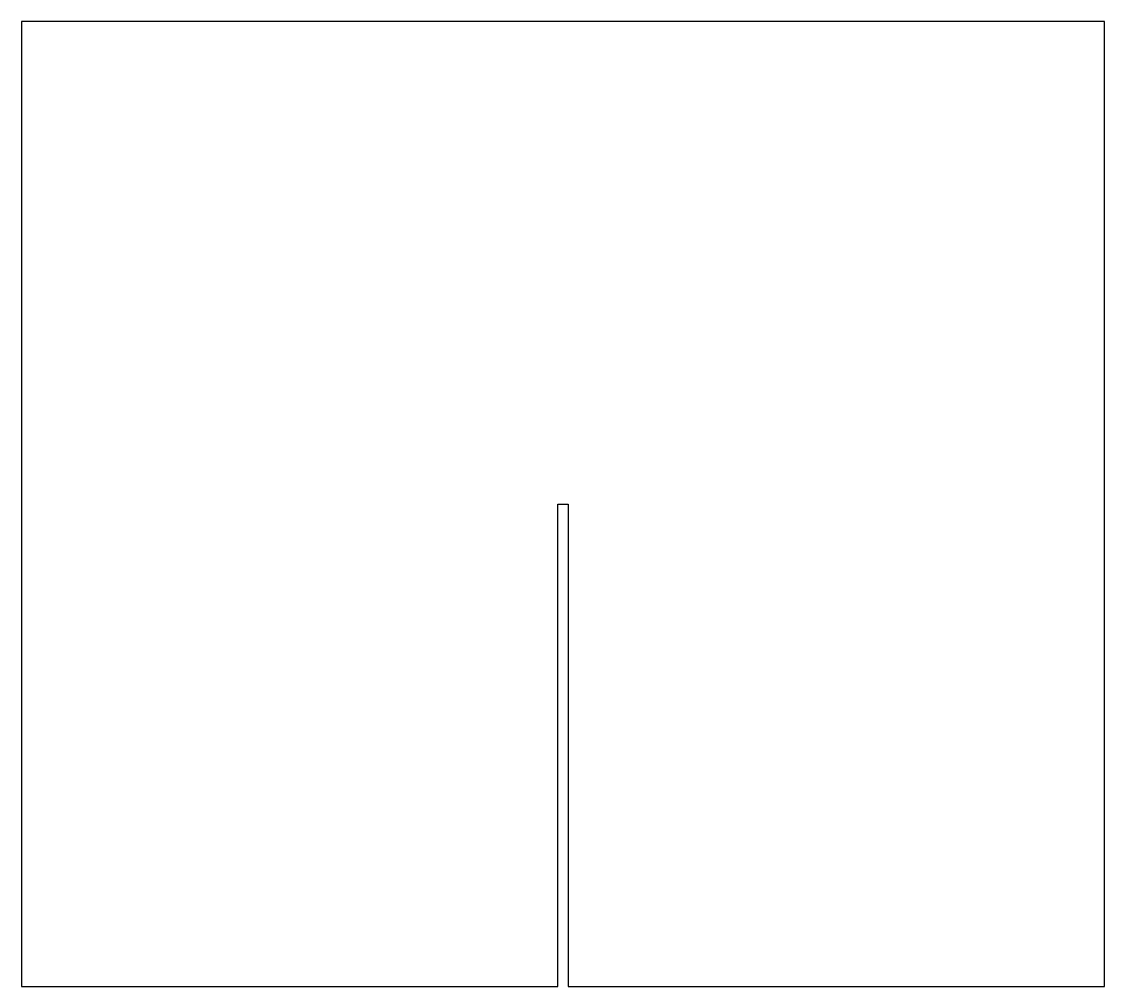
# Model space of a CAD drawing. Header units: millimetres. Extents: x 0 to 569, y 0 to 507.
import ezdxf

# ---------------------------------------------------------------- set-up
doc = ezdxf.new("R2010")
doc.units = ezdxf.units.MM

msp = doc.modelspace()

# ---------------------------------------------------------------- linework, layer by layer
for p, q in [((569, 507), (0, 507)), ((0, 507), (0, 0)), ((569, 0), (569, 507)), ((281.8, 0), (281.8, 253.5)), ((281.8, 253.5), (287.2, 253.5)), ((287.2, 253.5), (287.2, 0)), ((0, 0), (281.8, 0)), ((287.2, 0), (569, 0))]:
    msp.add_line(p, q)

doc.saveas('drawing.dxf')
